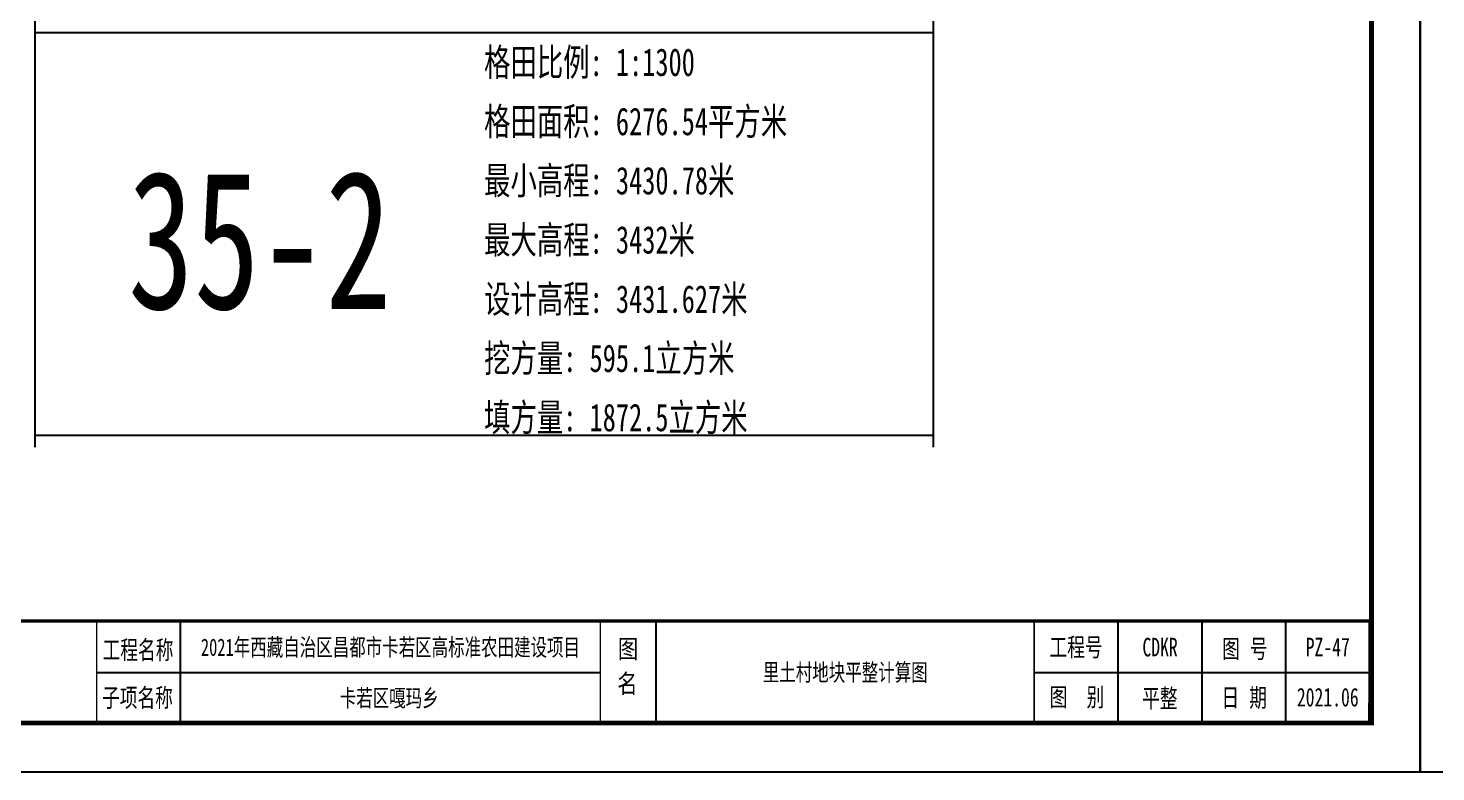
# Model space of a CAD drawing. Extents: x 4283 to 40403, y 1134 to 1764.
# Drawn here: x 28441 to 28644.8, y 1465.4 to 1573 of the extents above; entities that cross this region are included whole.
import ezdxf
from ezdxf.enums import TextEntityAlignment as Align

# ---------------------------------------------------------------- set-up
doc = ezdxf.new("R2010")
doc.units = 0
for name, color, linetype in [('PUB_TITLE', 4, 'Continuous'), ('S-MODIFY', 4, 'Continuous'), ('tdz_土方计算图', 7, 'Continuous'), ('华泽绵阳图框', 7, 'Continuous')]:
    doc.layers.add(name, color=color, linetype=linetype)
doc.styles.add('-宋体', font='', dxfattribs={"width": 0.8})
doc.styles.add('GLand', font='')
doc.styles.add('长仿宋', font='', dxfattribs={"width": 0.7, "height": 5})
doc.styles.get('-宋体').set_extended_font_data('SimSun')
doc.styles.get('GLand').set_extended_font_data('FangSong_GB2312')
doc.styles.get('长仿宋').set_extended_font_data('SimSun')

msp = doc.modelspace()

# ---------------------------------------------------------------- linework, layer by layer
msp.add_lwpolyline([(28441.99, 1514.09), (28571.99, 1514.09)])
at = {"layer": 'PUB_TITLE'}
for points in [[(28222.53, 1465.36), (28642.53, 1465.36), (28642.53, 1762.36), (28222.53, 1762.36)], [(28642.53, 1465.36), (29062.53, 1465.36), (29062.53, 1762.36), (28642.53, 1762.36)]]:
    msp.add_lwpolyline(points, close=True, dxfattribs=at)
at = {"layer": 'PUB_TITLE', "color": 7, "const_width": 0.566}
msp.add_lwpolyline([(28635.46, 1472.43), (28635.46, 1755.25)], dxfattribs=at)
at = {"layer": 'PUB_TITLE', "color": 7, "const_width": 0.506}
msp.add_lwpolyline([(28240.21, 1472.43), (28635.23, 1472.43), (28635.24, 1487.19), (28240.21, 1487.19)], close=True, dxfattribs=at)
at = {"layer": 'S-MODIFY'}
for points in [[(28222.53, 1465.36), (28642.53, 1465.36), (28642.53, 1762.36), (28222.53, 1762.36)], [(28642.53, 1465.36), (29062.53, 1465.36), (29062.53, 1762.36), (28642.53, 1762.36)]]:
    msp.add_lwpolyline(points, close=True, dxfattribs=at)
at = {"layer": 'tdz_土方计算图', "linetype": 'Continuous'}
for points in [[(28441.99, 1512.36), (28441.99, 1512.36), (28441.99, 1672.36), (28441.99, 1672.36)], [(28571.99, 1672.36), (28571.99, 1512.36)], [(28441.99, 1572.36), (28571.99, 1572.36)]]:
    msp.add_lwpolyline(points, dxfattribs=at)
at = {"layer": '华泽绵阳图框', "color": 7}
for p, q in [((28463.04, 1472.43), (28463.04, 1487.19)), ((28531.92, 1472.43), (28531.92, 1487.19)), ((28598.78, 1472.34), (28598.78, 1487.1)), ((28610.93, 1472.34), (28610.93, 1487.1)), ((28623.08, 1472.34), (28623.08, 1487.1)), ((28450.89, 1479.72), (28523.82, 1479.72)), ((28586.62, 1479.72), (28635.23, 1479.72))]:
    msp.add_line(p, q, dxfattribs=at)
at = {"layer": '华泽绵阳图框', "color": 7, "const_width": 0.707}
msp.add_lwpolyline([(28240.21, 1472.43), (28635.46, 1472.43), (28635.46, 1755.25), (28240.21, 1755.25)], close=True, dxfattribs=at)
at = {"layer": '华泽绵阳图框', "color": 7, "const_width": 0.506}
msp.add_lwpolyline([(28240.21, 1487.19), (28635.24, 1487.19)], dxfattribs=at)
at = {"layer": '华泽绵阳图框', "color": 7, "const_width": 0.203, "flags": 128}
for points in [[(28450.89, 1472.43), (28450.89, 1487.19)], [(28523.82, 1472.43), (28523.82, 1487.19)], [(28586.62, 1472.34), (28586.62, 1487.1)]]:
    msp.add_lwpolyline(points, dxfattribs=at)

# ---------------------------------------------------------------- texts
at = {"layer": 'tdz_土方计算图', "style": 'GLand', "width": 0.7}
for s, p in [('格田比例: 1:1300', (28506.99, 1568.07)), ('格田面积: 6276.54平方米', (28506.99, 1559.5)), ('最小高程: 3430.78米', (28506.99, 1550.93)), ('最大高程: 3432米', (28506.99, 1542.36)), ('设计高程: 3431.627米', (28506.99, 1533.79)), ('挖方量: 595.1立方米', (28506.99, 1525.22)), ('填方量: 1872.5立方米', (28506.99, 1516.65))]:
    msp.add_text(s, height=4, dxfattribs=at).set_placement(p, align=Align.MIDDLE_LEFT)
at = {"layer": 'tdz_土方计算图', "color": 6, "style": 'GLand', "width": 0.7}
msp.add_text('35-2', height=20, dxfattribs=at).set_placement((28474.49, 1542.36), align=Align.MIDDLE_CENTER)
at = {"layer": '华泽绵阳图框', "style": '长仿宋', "width": 0.7}
for s, height, p in [('工程名称', 2.685, (28451.76, 1481.66)), ('工程号', 2.685, (28588.85, 1482.06)), ('图', 2.69, (28613.83, 1481.82)), ('号', 2.69, (28617.84, 1481.82)), ('子项名称', 2.685, (28451.68, 1474.75)), ('图', 2.69, (28588.87, 1474.83)), ('别', 2.69, (28594.21, 1474.83)), ('日', 2.69, (28613.74, 1474.76)), ('期', 2.69, (28617.75, 1474.76))]:
    msp.add_text(s, height=height, dxfattribs=at).set_placement(p)
for s, height, p in [('2021年西藏自治区昌都市卡若区高标准农田建设项目', 2.5, (28493.43, 1483.45)), ('CDKR', 2.685, (28604.85, 1483.41)), ('PZ-47', 2.685, (28629.13, 1483.43)), ('里土村地块平整计算图', 2.5, (28559.27, 1479.81)), ('卡若区嘎玛乡', 2.5, (28493.25, 1476.09)), ('平整', 2.685, (28604.82, 1476.05)), ('2021.06', 2.685, (28629.13, 1476.14))]:
    msp.add_text(s, height=height, dxfattribs=at).set_placement(p, align=Align.MIDDLE)
at = {"layer": '华泽绵阳图框', "color": 7, "style": '-宋体', "width": 0.8}
for s, p in [('图', (28526.37, 1481.81)), ('名', (28526.27, 1476.79))]:
    msp.add_text(s, height=2.69, dxfattribs=at).set_placement(p)

doc.saveas('drawing.dxf')
